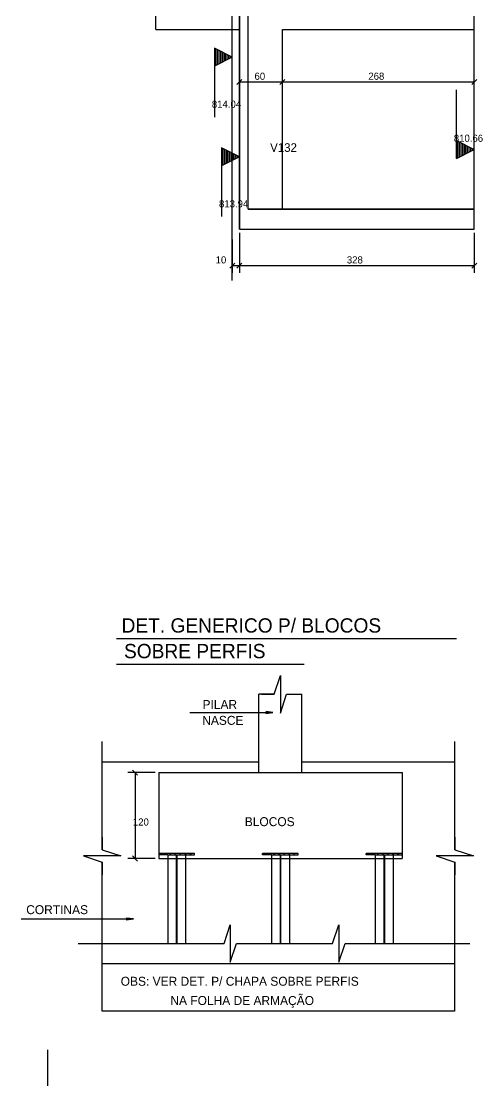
# Model space of a CAD drawing. Header units: metres. Extents: x -5 to 7065, y -6 to 4166.
# Drawn here: x 5334 to 5978, y 666 to 2154 of the extents above; entities that cross this region are included whole.
import ezdxf

# ---------------------------------------------------------------- set-up
doc = ezdxf.new("R2010")
doc.units = ezdxf.units.M

msp = doc.modelspace()

# ---------------------------------------------------------------- linework, layer by layer
at = {"layer": '1', "color": 1}
for p, q in [((5687.1, 1213), (5665.9, 1213)), ((5665.9, 1103.5), (5665.9, 1213)), ((5704.6, 1213), (5725.9, 1213)), ((5725.9, 1103.5), (5725.9, 1213)), ((5525.9, 1103.5), (5525.9, 983.5)), ((5525.9, 1103.5), (5865.9, 1103.5)), ((5865.9, 1103.5), (5865.9, 983.5)), ((5525.9, 983.5), (5865.9, 983.5))]:
    msp.add_line(p, q, dxfattribs=at)
at = {"layer": '2', "color": 2}
for p, q in [((5635.2, 2065.4), (5642.2, 2072.4)), ((5695.2, 2065.4), (5702.2, 2072.4)), ((5695.2, 2065.4), (5702.2, 2072.4)), ((5963.2, 2065.4), (5970.2, 2072.4)), ((5625.2, 1808.6), (5632.2, 1815.7)), ((5635.2, 1808.6), (5642.2, 1815.7)), ((5635.2, 1808.6), (5642.2, 1815.7)), ((5963.2, 1808.6), (5970.2, 1815.7)), ((5489.3, 1107), (5496.4, 1099.9)), ((5489.3, 987), (5496.4, 979.9))]:
    msp.add_line(p, q, dxfattribs=at)
at = {"layer": '3', "color": 3}
for p, q in [((5522, 2142.1), (5638.7, 2142.1)), ((5698.7, 2142.1), (5966.7, 2142.1)), ((5698.7, 1891.1), (5698.7, 2142.1)), ((5628.7, 2103.4), (5603.7, 2115.9)), ((5603.7, 2115.9), (5603.7, 2019.9)), ((5605.9, 2092), (5605.9, 2114.8)), ((5608.2, 2093.1), (5608.2, 2113.6)), ((5628.7, 2103.4), (5603.7, 2090.9)), ((5610.4, 2094.2), (5610.4, 2112.5)), ((5612.6, 2095.3), (5612.6, 2111.4)), ((5614.9, 2096.4), (5614.9, 2110.3)), ((5617.1, 2097.6), (5617.1, 2109.2)), ((5619.3, 2098.7), (5619.3, 2108.1)), ((5621.5, 2099.8), (5621.5, 2106.9)), ((5623.8, 2100.9), (5623.8, 2105.8)), ((5626, 2102), (5626, 2104.7)), ((5941.7, 1962.1), (5941.7, 2058.1)), ((5941.7, 1987.1), (5966.7, 1974.6)), ((5943.9, 1963.2), (5943.9, 1986)), ((5946.2, 1964.4), (5946.2, 1984.9)), ((5948.4, 1965.5), (5948.4, 1983.8)), ((5950.6, 1966.6), (5950.6, 1982.7)), ((5952.9, 1967.7), (5952.9, 1981.6)), ((5955.1, 1968.8), (5955.1, 1980.4)), ((5957.3, 1969.9), (5957.3, 1979.3)), ((5638.7, 1964.2), (5613.7, 1976.7)), ((5613.7, 1976.7), (5613.7, 1880.7)), ((5638.7, 1964.2), (5613.7, 1951.7)), ((5615.9, 1952.8), (5615.9, 1975.6)), ((5618.2, 1953.9), (5618.2, 1974.5)), ((5620.4, 1955.1), (5620.4, 1973.4)), ((5622.6, 1956.2), (5622.6, 1972.3)), ((5624.9, 1957.3), (5624.9, 1971.1)), ((5627.1, 1958.4), (5627.1, 1970)), ((5629.3, 1959.5), (5629.3, 1968.9)), ((5631.5, 1960.6), (5631.5, 1967.8)), ((5633.8, 1961.7), (5633.8, 1966.7)), ((5636, 1962.9), (5636, 1965.6)), ((5941.7, 1962.1), (5966.7, 1974.6)), ((5959.5, 1971.1), (5959.5, 1978.2)), ((5961.8, 1972.2), (5961.8, 1977.1)), ((5964, 1973.3), (5964, 1976)), ((5447, 1118.5), (5665.9, 1118.5)), ((5725.9, 1118.5), (5939.6, 1118.5)), ((5575.9, 990.5), (5525.9, 990.5)), ((5538.4, 988.5), (5525.9, 988.5)), ((5526.7, 988.5), (5528.7, 990.5)), ((5533.8, 988.5), (5535.8, 990.5)), ((5540.9, 988.5), (5542.9, 990.5)), ((5547.9, 988.5), (5549.9, 990.5)), ((5555, 988.5), (5557, 990.5)), ((5562.1, 988.5), (5564.1, 990.5)), ((5563.4, 988.5), (5575.9, 988.5)), ((5569.1, 988.5), (5571.1, 990.5)), ((5575.9, 988.5), (5575.9, 990.5)), ((5670.9, 988.5), (5670.9, 990.5)), ((5720.9, 990.5), (5670.9, 990.5)), ((5683.4, 988.5), (5670.9, 988.5)), ((5671.7, 988.5), (5673.7, 990.5)), ((5678.8, 988.5), (5680.8, 990.5)), ((5685.9, 988.5), (5687.9, 990.5)), ((5692.9, 988.5), (5694.9, 990.5)), ((5700, 988.5), (5702, 990.5)), ((5707.1, 988.5), (5709.1, 990.5)), ((5708.4, 988.5), (5720.9, 988.5)), ((5714.1, 988.5), (5716.1, 990.5)), ((5720.9, 988.5), (5720.9, 990.5)), ((5815.9, 988.5), (5815.9, 990.5)), ((5865.9, 990.5), (5815.9, 990.5)), ((5828.4, 988.5), (5815.9, 988.5)), ((5816.7, 988.5), (5818.7, 990.5)), ((5823.8, 988.5), (5825.8, 990.5)), ((5830.9, 988.5), (5832.9, 990.5)), ((5837.9, 988.5), (5839.9, 990.5)), ((5845, 988.5), (5847, 990.5)), ((5852.1, 988.5), (5854.1, 990.5)), ((5853.4, 988.5), (5865.9, 988.5)), ((5859.1, 988.5), (5861.1, 990.5)), ((5865.9, 988.5), (5865.9, 990.5)), ((5370.7, 715.9), (5370.7, 665.9))]:
    msp.add_line(p, q, dxfattribs=at)
msp.add_lwpolyline([(5447, 836.6), (5939.2, 836.6), (5939.2, 770.3), (5447, 770.3), (5447, 836.6)], dxfattribs=at)
at = {"layer": '4', "color": 4}
for p, q in [((5466.9, 1291.2), (5941.8, 1291.2)), ((5466.9, 1255.2), (5729.2, 1255.2))]:
    msp.add_line(p, q, dxfattribs=at)
at = {"layer": '6', "color": 6}
for p, q in [((5966.7, 1863.1), (5966.7, 4115.9)), ((5638.7, 1882.1), (5638.7, 2239.1)), ((5650.7, 1891.1), (5650.7, 2221.1)), ((5650.7, 1891.1), (5966.7, 1891.1)), ((5638.7, 1863.1), (5638.7, 1882.1)), ((5638.7, 1863.1), (5652.7, 1863.1)), ((5652.7, 1863.1), (5966.7, 1863.1))]:
    msp.add_line(p, q, dxfattribs=at)
at = {"layer": '8', "color": 8}
msp.add_lwpolyline([(5966.7, 3949.5), (5638.7, 2239.1), (5638.7, 1882.1), (5638.7, 1863.1), (5966.7, 1863.1), (5966.7, 1891.1), (5650.7, 1891.1), (5650.7, 2221.1), (5688.7, 2221.1), (5688.7, 2240.1), (5653.1, 2240.1), (5692.5, 2445.1), (5729.1, 2445.1), (5732.8, 2464.1), (5695.9, 2464.1), (5835.1, 3189.1), (5871.8, 3189.1), (5875.4, 3208.1), (5838.8, 3208.1), (5966.7, 3875.1), (5966.7, 3949.5)], dxfattribs=at)
at = {"layer": '9', "color": 9}
for p, q in [((5522, 2142.1), (5522, 2240.8)), ((5628.7, 1791.5), (5628.7, 2240.1)), ((5638.7, 2068.9), (5698.7, 2068.9)), ((5698.7, 2068.9), (5966.7, 2068.9)), ((5628.7, 1848.5), (5628.7, 1802.2)), ((5638.7, 1858.1), (5638.7, 1802.2)), ((5966.7, 1858.1), (5966.7, 1802.2)), ((5628.7, 1812.2), (5638.7, 1812.2)), ((5638.7, 1812.2), (5966.7, 1812.2)), ((5447, 995.7), (5447, 1147.2)), ((5939.6, 995.7), (5939.6, 1147.2)), ((5520.9, 1103.5), (5482.8, 1103.5)), ((5492.8, 1103.5), (5492.8, 983.5)), ((5520.9, 983.5), (5482.8, 983.5)), ((5538.4, 988.5), (5563.4, 988.5)), ((5538.4, 988.5), (5538.4, 864.6)), ((5550.5, 988.5), (5550.5, 864.6)), ((5551.2, 988.5), (5551.2, 864.6)), ((5563.4, 988.5), (5563.4, 864.6)), ((5683.4, 988.5), (5708.4, 988.5)), ((5683.4, 988.5), (5708.4, 988.5)), ((5683.4, 988.5), (5683.4, 864.6)), ((5695.5, 988.5), (5695.5, 864.6)), ((5696.2, 988.5), (5696.2, 864.6)), ((5708.4, 988.5), (5708.4, 864.6)), ((5828.4, 988.5), (5853.4, 988.5)), ((5828.4, 988.5), (5853.4, 988.5)), ((5828.4, 988.5), (5853.4, 988.5)), ((5828.4, 988.5), (5828.4, 864.6)), ((5840.5, 988.5), (5840.5, 864.6)), ((5841.2, 988.5), (5841.2, 864.6)), ((5853.4, 988.5), (5853.4, 864.6)), ((5447, 836.6), (5447, 978.2)), ((5939.6, 836.6), (5939.6, 978.2)), ((5413.5, 864.6), (5617.1, 864.6)), ((5634.5, 864.6), (5768.8, 864.6)), ((5786.2, 864.6), (5960.5, 864.6))]:
    msp.add_line(p, q, dxfattribs=at)
for points in [[(5669.7, 1213), (5687.1, 1213), (5695.9, 1239.1), (5695.9, 1186.8), (5704.6, 1213), (5722, 1213)], [(5569.3, 1187.6), (5685.2, 1187.6), (5675.3, 1186.3), (5685.2, 1187.6), (5675.3, 1188.9)], [(5447, 1013.1), (5447, 995.7), (5473.1, 987), (5420.9, 987), (5447, 978.2), (5447, 960.8)], [(5939.6, 1013.1), (5939.6, 995.7), (5965.7, 987), (5913.4, 987), (5939.6, 978.2), (5939.6, 960.8)], [(5333.9, 899), (5490.5, 899), (5480.6, 897.7), (5490.5, 899), (5480.6, 900.3)], [(5599.7, 864.6), (5617.1, 864.6), (5625.8, 890.7), (5625.8, 838.5), (5634.5, 864.6), (5652, 864.6)], [(5751.3, 864.6), (5768.8, 864.6), (5777.5, 890.7), (5777.5, 838.5), (5786.2, 864.6), (5803.6, 864.6)]]:
    msp.add_lwpolyline(points, dxfattribs=at)

# ---------------------------------------------------------------- texts
at = {"layer": '2', "color": 2}
for s, p in [('60', (5659.7, 2071.9)), ('268', (5818.7, 2071.9)), ('10', (5605.4, 1815.2)), ('328', (5788.7, 1815.2)), ('120', (5489.8, 1029.5))]:
    msp.add_text(s, height=10, dxfattribs=at).set_placement(p)
at = {"layer": '3', "color": 3}
for s, height, p in [('814.04', 10, (5600.1, 2032.8)), ('810.66', 10, (5938.1, 1985.2)), ('V132', 12, (5681.5, 1971.2)), ('813.94', 10, (5610.1, 1893.6)), ('PILAR', 12.5, (5587.1, 1192.5)), ('NASCE', 12.5, (5586.7, 1170.3)), ('BLOCOS', 12.5, (5646.1, 1028.7)), ('CORTINAS', 12.5, (5340.8, 905.7)), ('OBS: VER DET. P/ CHAPA SOBRE PERFIS', 12.5, (5472.8, 805.6)), ('NA FOLHA DE ARMAÇÃO', 12.5, (5542.2, 778.7))]:
    msp.add_text(s, height=height, dxfattribs=at).set_placement(p)
at = {"layer": '4', "color": 4}
for s, p in [('DET. GENERICO P/ BLOCOS', (5474, 1299.2)), ('SOBRE PERFIS', (5477.4, 1263.4))]:
    msp.add_text(s, height=20, dxfattribs=at).set_placement(p)

doc.saveas('drawing.dxf')
